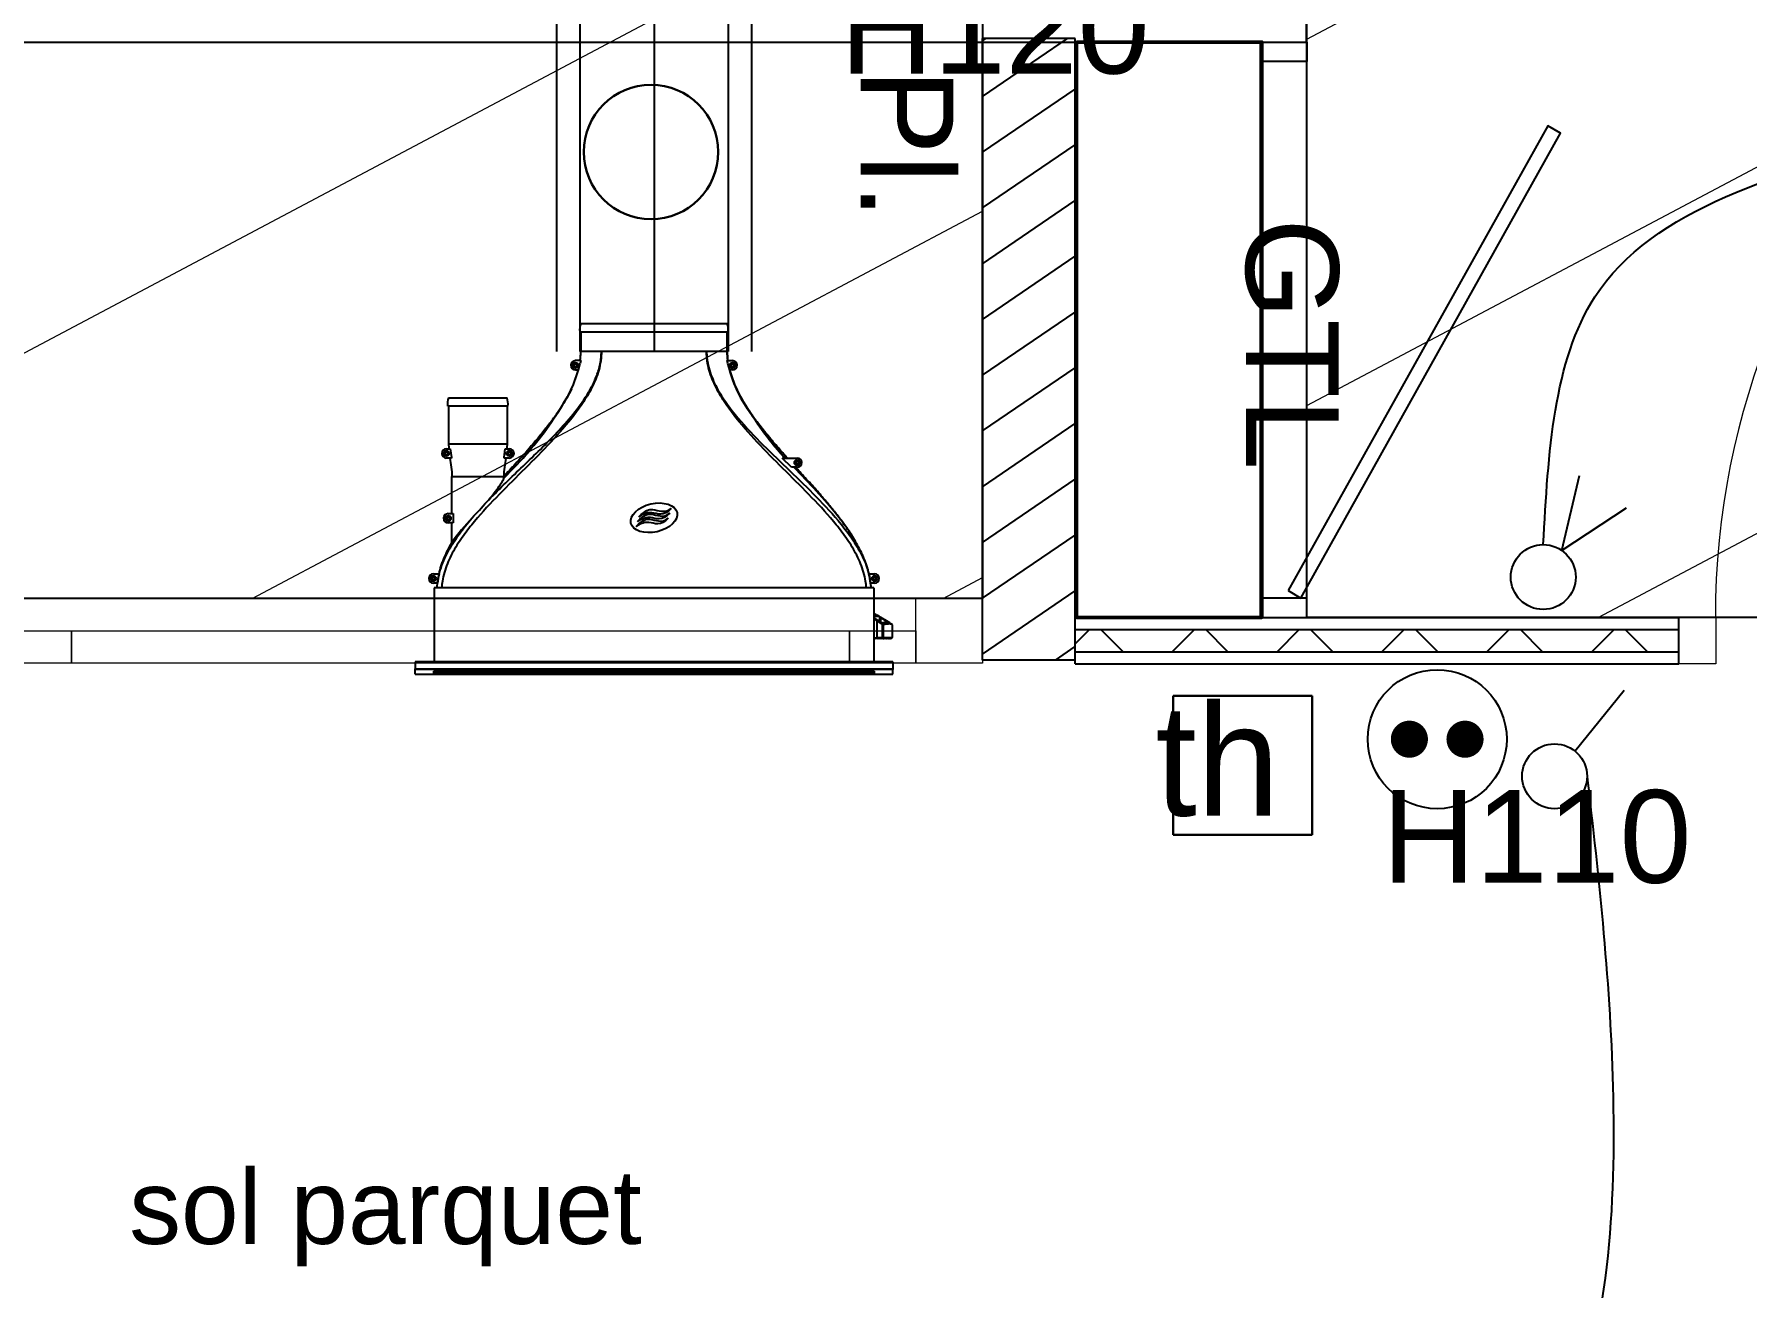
# Model space of a CAD drawing. Header units: millimetres. Extents: x 522027 to 600964, y -380282 to -298602.
# Drawn here: x 584084 to 585931, y -348273 to -346921 of the extents above; entities that cross this region are included whole.
import ezdxf

# ---------------------------------------------------------------- set-up
doc = ezdxf.new("R2010")
doc.units = ezdxf.units.MM
doc.set_wipeout_variables(frame=1)
doc.linetypes.add('Style de ligne -5', pattern=[0.20828, 0.069425, -0.138855])
for name, color, linetype in [('3-BAT C-Niveau -2', 7, 'Continuous'), ('prlm-CHAUFF', 4, 'Continuous'), ('prlm-ELEC-CFA', 1, 'Continuous')]:
    doc.layers.add(name, color=color, linetype=linetype)
doc.layers.add('faux plafond', color=9, linetype='Continuous', lineweight=15)
doc.layers.add('prlm-ELEC-CFO', color=1, linetype='Continuous', lineweight=25)
doc.styles.add('Arial', font='arial.ttf')
doc.styles.add('Geneva', font='arial.ttf')
doc.styles.add('Helvetica', font='arial.ttf')
doc.styles.add('prlm-elec-cfa', font='comic.ttf', dxfattribs={"height": 12})
doc.styles.get("Standard").update_dxf_attribs({"font": 'arial.ttf'})

# ---------------------------------------------------------------- blocks, each defined once
blk = doc.blocks.new('Groupe-28-1')
at = {"color": 7, "linetype": 'Style de ligne -5', "lineweight": 5, "flags": 128}
blk.add_lwpolyline([(16784.94, -46723.74), (16992.08, -46684.51), (16993.38, -46691.39), (16786.24, -46730.62)], close=True, dxfattribs=at)
at = {"color": 7, "linetype": 'Continuous', "lineweight": 18, "flags": 128}
for points in [[(16985.04, -46685.84), (16992.08, -46684.51), (16993.38, -46691.39), (16986.34, -46692.72)], [(16978.64, -46690.62), (16985.69, -46689.28), (16986.34, -46692.72), (16979.29, -46694.06)], [(16896.21, -46706.23), (16978.64, -46690.62), (16979.29, -46694.06), (16896.86, -46709.67)], [(16889.16, -46707.56), (16896.21, -46706.23), (16896.86, -46709.67), (16889.81, -46711)]]:
    blk.add_lwpolyline(points, close=True, dxfattribs=at)
blk = doc.blocks.new('Groupe-29-1')
at = {"color": 7, "linetype": 'Continuous', "lineweight": 9}
for p, q in [((17002.51, -46609.49), (16953.38, -46618.79)), ((16999.63, -46616.93), (16999.04, -46613.82)), ((17001.35, -46616.6), (17000.68, -46613.08)), ((16956.78, -46625.04), (16956.12, -46621.59)), ((16958.5, -46624.72), (16957.82, -46621.13))]:
    blk.add_line(p, q, dxfattribs=at)
at = {"color": 7, "linetype": 'Continuous', "lineweight": 9, "flags": 128}
for points in [[(17002.73, -46610.7), (16953.61, -46620), (16953.15, -46617.59), (17002.28, -46608.28)], [(17002.3, -46612.29), (17000.73, -46611.02), (16998.24, -46611.52), (16997.31, -46613.28), (16998.88, -46614.54), (17001.37, -46614.05)], [(16954.37, -46621.36), (16955.94, -46622.63), (16958.43, -46622.13), (16959.36, -46620.37), (16957.8, -46619.11), (16955.3, -46619.6)], [(16959.36, -46624.55), (16955.77, -46625.23), (16955.16, -46622), (16958.74, -46621.32)]]:
    blk.add_lwpolyline(points, close=True, dxfattribs=at)
at = {"color": 7, "linetype": 'Continuous', "lineweight": 13, "flags": 128}
blk.add_lwpolyline([(17002.21, -46616.44), (16998.7, -46617.1), (16998.1, -46613.91), (17001.6, -46613.25)], close=True, dxfattribs=at)
at = {"color": 7, "insert": (16973.17, -46602.35), "char_height": 7.993, "width": 24.9991, "attachment_point": 2, "rotation": 10.6809, "line_spacing_factor": 1.060906, "style": 'Geneva'}
blk.add_mtext('ss', dxfattribs=at)
blk = doc.blocks.new('xi.VV')
at = {"layer": 'prlm-ELEC-CFO', "color": 0}
blk.add_lwpolyline([(6.95, 3.42), (0.01, -1.13), (1.91, 6.95)], dxfattribs=at)
blk.add_circle((-2, -4), 3.5, dxfattribs=at)
blk = doc.blocks.new('xi.PCHD')
at = {"color": 0, "lineweight": 5}
blk.add_wipeout([(-7.5, -7.5), (7.5, -7.5), (7.5, 7.5), (-7.5, 7.5)], dxfattribs=at).dxf.layer = 'prlm-ELEC-CFO'
at = {"layer": 'prlm-ELEC-CFO', "color": 0, "linetype": 'ByBlock', "lineweight": 5, "const_width": 2}
for points in [[(-4, 0, 1), (-2, 0, 1)], [(2, 0, 1), (4, 0, 1)]]:
    blk.add_lwpolyline(points, format="xyb", close=True, dxfattribs=at)
at = {"layer": 'prlm-ELEC-CFO', "color": 0, "linetype": 'ByBlock', "lineweight": -2}
blk.add_circle((0, 0), 7.5, dxfattribs=at)
blk = doc.blocks.new('xi.SA')
at = {"layer": 'prlm-ELEC-CFO', "color": 0}
blk.add_lwpolyline([(0.2, -1.28), (5.5, 5.28)], dxfattribs=at)
blk.add_circle((-2, -4), 3.5, dxfattribs=at)

msp = doc.modelspace()

# ---------------------------------------------------------------- hatches: boundary and pattern name
h = msp.add_hatch()
h.set_pattern_fill('MURS MACONNERIE-2', color=256, scale=10, angle=-10.7236, style=0, pattern_type=2)
h.set_pattern_definition([(34.276399, (505201.977, 142745.115), (-23.42441, 44.173488), [])])
h.paths.add_polyline_path([(585106.2, -347596.4), (585206.2, -347596.4), (585206.2, -346925.9), (585106.2, -346925.9)])
h = msp.add_hatch()
h.set_pattern_fill('02_ISOLANT', color=256, scale=10, angle=-0.0007, style=0, pattern_type=2)
h.set_pattern_definition([(44.999324, (505019.33, 142779.7), (-56.567875, 56.56921), []), (134.999324, (505019.33, 142779.7), (56.56921, 56.567875), [])])
h.paths.add_polyline_path([(585206.2, -347563.4), (585206.2, -347587.4), (585857.2, -347587.4), (585857.2, -347563.4)])
at = {"layer": 'faux plafond'}
h = msp.add_hatch(dxfattribs=at)
h.set_pattern_fill('BA 13', color=256, scale=10, angle=-10.7236, style=0, pattern_type=2)
h.set_pattern_definition([(207.93621, (505019.33, 142779.7), (-142.2261, 319.79952), [])])
h.paths.add_polyline_path([(585456.2, -345130.6), (584126, -345130.5), (584125.4, -344230.6), (587117.2, -344229.1), (587117.2, -345045.6), (587445.8, -345045.6), (587445.7, -345719.2), (586768.4, -345719.2), (586768.2, -347550.5), (585456.2, -347550.5)])
h = msp.add_hatch(dxfattribs=at)
h.set_pattern_fill('BA 13', color=256, scale=10, angle=-10.7236, style=0, pattern_type=2)
h.set_pattern_definition([(207.93621, (505019.33, 142779.7), (-142.2261, 319.79952), [])])
h.paths.add_polyline_path([(585106.2, -346879.7), (585106.2, -347529.9), (583620.8, -347529.9), (583620.8, -350842.7), (582999, -350842.7), (582996.7, -346929.9), (583896.7, -346929.9), (583899, -345179.9), (585405.9, -345179.9), (585405.9, -346879.9)])

# ---------------------------------------------------------------- linework, layer by layer
for p, q in [((585455.9, -346929.9), (585455.9, -346426.7)), ((583000.5, -346929.9), (585455.9, -346929.9)), ((585106.2, -347596.4), (585106.2, -346925.9)), ((585206.2, -346925.9), (585106.2, -346925.9)), ((585106.2, -347596.4), (585106.2, -346925.9)), ((585206.2, -347596.4), (585206.2, -346925.9)), ((585206.2, -347596.4), (585206.2, -346925.9)), ((585206.2, -347550.4), (585857.2, -347550.4)), ((585206.2, -347550.4), (585857.2, -347550.4)), ((585206.2, -347600.4), (585206.2, -347550.4)), ((585206.2, -347563.4), (585857.2, -347563.4)), ((585206.2, -347563.4), (585857.2, -347563.4)), ((585857.2, -347600.4), (585857.2, -347550.4)), ((585206.2, -347596.4), (585106.2, -347596.4)), ((585206.2, -347587.4), (585857.2, -347587.4)), ((585206.2, -347587.4), (585857.2, -347587.4)), ((585206.2, -347600.4), (585857.2, -347600.4))]:
    msp.add_line(p, q)
at = {"ltscale": 50.8, "flags": 128}
msp.add_lwpolyline([(585456.2, -345130.6), (584126, -345130.5), (584125.4, -344230.6), (587117.2, -344229.1), (587117.2, -345045.6), (587445.8, -345045.6), (587445.7, -345719.2), (586768.4, -345719.2), (586768.2, -347550.5), (585456.2, -347550.5)], close=True, dxfattribs=at)
at = {"flags": 128}
for points in [[(585406.2, -347550.5), (585406.2, -346929.9), (585206.2, -346929.9), (585206.2, -347550.5)], [(585456.2, -346929.9), (585456.2, -346950.9), (585406.2, -346950.9), (585406.2, -346929.9)], [(585436.1, -347521.5), (585449.7, -347529.6), (585729.6, -347028), (585716, -347020.2)], [(585456.2, -347550.5), (585456.2, -347529.6), (585406.2, -347529.6), (585406.2, -347550.5)]]:
    msp.add_lwpolyline(points, close=True, dxfattribs=at)
at = {"color": 7, "linetype": 'Continuous', "lineweight": 13, "flags": 128}
msp.add_lwpolyline([(585857.2, -347550.4), (585897.2, -347550.4), (585897.2, -347600.4), (585857.2, -347600.4)], close=True, dxfattribs=at)
at = {"color": 7, "linetype": 'Continuous', "lineweight": 5}
msp.add_arc((586727.2, -347550.4), 830.5, 92.069, 179.9993, dxfattribs=at)
at = {"layer": '3-BAT C-Niveau -2', "ltscale": 50.8, "flags": 128}
msp.add_lwpolyline([(585106.2, -346879.7), (585106.2, -347529.9), (583620.8, -347529.9), (583620.8, -350842.7), (582999, -350842.7), (582996.7, -346929.9), (583896.7, -346929.9), (583899, -345179.9)], dxfattribs=at)
at = {"layer": 'prlm-CHAUFF'}
for p, q in [((584647, -345980), (584647, -347263.5)), ((584672, -346005), (584672, -347263.5)), ((584752, -346085), (584752, -347263.5)), ((584832, -346165), (584832, -347263.5)), ((584857, -346190), (584857, -347263.5))]:
    msp.add_line(p, q, dxfattribs=at)
at = {"layer": 'prlm-CHAUFF', "ltscale": 50}
for p, q in [((584673, -347233.5), (584831, -347233.5)), ((584672, -347242.5), (584832, -347242.5)), ((584673, -347242.5), (584673, -347263.5)), ((584673, -347263.5), (584673, -347242.5)), ((584831, -347242.5), (584831, -347263.5)), ((584831, -347263.5), (584831, -347242.5)), ((584695.3, -347263.5), (584673, -347263.5)), ((584808.7, -347263.5), (584695.3, -347263.5)), ((584831, -347263.5), (584808.7, -347263.5)), ((584665.8, -347279), (584665.8, -347278)), ((584665.8, -347278), (584666.9, -347278)), ((584666.9, -347279), (584665.8, -347279)), ((584666.9, -347276.9), (584667.9, -347276.9)), ((584666.9, -347278), (584666.9, -347276.9)), ((584666.9, -347280.1), (584666.9, -347279)), ((584667.9, -347280.1), (584666.9, -347280.1)), ((584672.9, -347273.5), (584667.4, -347273.5)), ((584667.4, -347283.5), (584670.4, -347283.5)), ((584667.9, -347276.9), (584667.9, -347278)), ((584667.9, -347278), (584669, -347278)), ((584669, -347279), (584667.9, -347279)), ((584667.9, -347279), (584667.9, -347280.1)), ((584669, -347278), (584669, -347279)), ((584670.4, -347283.5), (584672.4, -347276.7)), ((584672.9, -347273.5), (584672.4, -347276.7)), ((584831.5, -347276.7), (584831, -347273.5)), ((584831, -347273.5), (584836.6, -347273.5)), ((584833.6, -347283.5), (584831.5, -347276.7)), ((584836.6, -347283.5), (584833.6, -347283.5)), ((584835, -347279), (584835, -347278)), ((584835, -347278), (584836.1, -347278)), ((584836.1, -347279), (584835, -347279)), ((584836.1, -347276.9), (584837.1, -347276.9)), ((584836.1, -347278), (584836.1, -347276.9)), ((584836.1, -347280.1), (584836.1, -347279)), ((584837.1, -347280.1), (584836.1, -347280.1)), ((584837.1, -347276.9), (584837.1, -347278)), ((584837.1, -347278), (584838.1, -347278)), ((584838.1, -347279), (584837.1, -347279)), ((584837.1, -347279), (584837.1, -347280.1)), ((584838.1, -347278), (584838.1, -347279)), ((584843.2, -347308.3), (584842.8, -347308.3)), ((584594.5, -347322.5), (584529.5, -347322.5)), ((584530.5, -347313.5), (584593.5, -347313.5)), ((584530.5, -347322.5), (584530.5, -347363.5)), ((584530.5, -347322.5), (584530.5, -347363.5)), ((584593.5, -347322.5), (584593.5, -347363.5)), ((584593.5, -347322.5), (584593.5, -347363.5)), ((584657.9, -347313.7), (584657.9, -347313.7)), ((584846, -347313.7), (584845.8, -347313.7)), ((584593.5, -347363.5), (584530.5, -347363.5)), ((584526.4, -347373), (584527.5, -347373)), ((584526.4, -347374), (584526.4, -347373)), ((584527.5, -347374), (584526.4, -347374)), ((584527.5, -347371.9), (584528.5, -347371.9)), ((584527.5, -347373), (584527.5, -347371.9)), ((584527.5, -347375.1), (584527.5, -347374)), ((584528.5, -347375.1), (584527.5, -347375.1)), ((584528, -347368.5), (584532.3, -347368.5)), ((584533.5, -347378.5), (584528, -347378.5)), ((584528.5, -347371.9), (584528.5, -347373)), ((584528.5, -347373), (584529.5, -347373)), ((584529.5, -347374), (584528.5, -347374)), ((584528.5, -347374), (584528.5, -347375.1)), ((584529.5, -347373), (584529.5, -347374)), ((584532.3, -347368.5), (584533.5, -347377.9)), ((584533.5, -347377.9), (584533.5, -347378.5)), ((584590, -347400.1), (584610.7, -347378.5)), ((584610.7, -347378.5), (584590, -347400.1)), ((584590.5, -347377.9), (584591.6, -347368.5)), ((584590.5, -347378.5), (584590.5, -347377.9)), ((584596, -347378.5), (584590.5, -347378.5)), ((584591.6, -347368.5), (584596, -347368.5)), ((584594.4, -347374), (584594.4, -347373)), ((584594.4, -347373), (584595.5, -347373)), ((584595.5, -347374), (584594.4, -347374)), ((584595.5, -347371.9), (584596.5, -347371.9)), ((584595.5, -347373), (584595.5, -347371.9)), ((584595.5, -347375.1), (584595.5, -347374)), ((584596.5, -347375.1), (584595.5, -347375.1)), ((584596.5, -347371.9), (584596.5, -347373)), ((584596.5, -347373), (584597.5, -347373)), ((584596.5, -347374), (584596.5, -347375.1)), ((584597.5, -347374), (584596.5, -347374)), ((584597.5, -347373), (584597.5, -347374)), ((584900.2, -347388.5), (584890.2, -347378.5)), ((584890.2, -347378.5), (584906.4, -347378.5)), ((584905.9, -347381.9), (584906.9, -347381.9)), ((584905.9, -347383), (584905.9, -347381.9)), ((584906.9, -347381.9), (584906.9, -347383)), ((584534, -347398.5), (584590, -347398.5)), ((584534, -347438.5), (584534, -347398.5)), ((584534, -347438.5), (584534, -347398.5)), ((584590, -347400.1), (584590, -347398.5)), ((584590, -347400.1), (584590, -347398.5)), ((584906.4, -347388.5), (584900.2, -347388.5)), ((584904.8, -347384), (584904.8, -347383)), ((584904.8, -347383), (584905.9, -347383)), ((584905.9, -347384), (584904.8, -347384)), ((584905.9, -347385.1), (584905.9, -347384)), ((584906.9, -347385.1), (584905.9, -347385.1)), ((584906.9, -347383), (584907.9, -347383)), ((584906.9, -347384), (584906.9, -347385.1)), ((584907.9, -347384), (584906.9, -347384)), ((584907.9, -347383), (584907.9, -347384)), ((584528.4, -347444), (584528.4, -347443)), ((584528.4, -347443), (584529.5, -347443)), ((584529.5, -347444), (584528.4, -347444)), ((584529.5, -347441.9), (584530.5, -347441.9)), ((584529.5, -347443), (584529.5, -347441.9)), ((584529.5, -347445.1), (584529.5, -347444)), ((584530.5, -347445.1), (584529.5, -347445.1)), ((584530, -347438.5), (584535.5, -347438.5)), ((584535.5, -347448.5), (584530, -347448.5)), ((584530.5, -347441.9), (584530.5, -347443)), ((584530.5, -347443), (584531.5, -347443)), ((584530.5, -347444), (584530.5, -347445.1)), ((584531.5, -347444), (584530.5, -347444)), ((584531.5, -347443), (584531.5, -347444)), ((584534, -347469.7), (584534, -347448.5)), ((584534, -347469.7), (584534, -347448.5)), ((584535.5, -347438.5), (584535.5, -347448.5)), ((584512.4, -347509), (584512.4, -347508)), ((584512.4, -347508), (584513.5, -347508)), ((584513.5, -347509), (584512.4, -347509)), ((584513.5, -347506.9), (584514.5, -347506.9)), ((584513.5, -347508), (584513.5, -347506.9)), ((584513.5, -347510.1), (584513.5, -347509)), ((584514.5, -347510.1), (584513.5, -347510.1)), ((584514, -347503.5), (584520.1, -347503.5)), ((584514.5, -347506.9), (584514.5, -347508)), ((584514.5, -347508), (584515.5, -347508)), ((584514.5, -347509), (584514.5, -347510.1)), ((584515.5, -347509), (584514.5, -347509)), ((584515.5, -347508), (584515.5, -347509)), ((584983.8, -347503.5), (584990, -347503.5)), ((584988.4, -347509), (584988.4, -347508)), ((584988.4, -347508), (584989.5, -347508)), ((584989.5, -347509), (584988.4, -347509)), ((584989.5, -347506.9), (584990.5, -347506.9)), ((584989.5, -347508), (584989.5, -347506.9)), ((584989.5, -347510.1), (584989.5, -347509)), ((584990.5, -347510.1), (584989.5, -347510.1)), ((584990.5, -347506.9), (584990.5, -347508)), ((584990.5, -347508), (584991.5, -347508)), ((584990.5, -347509), (584990.5, -347510.1)), ((584991.5, -347509), (584990.5, -347509)), ((584991.5, -347508), (584991.5, -347509)), ((584518.4, -347513.5), (584514, -347513.5)), ((584989, -347518.5), (584515, -347518.5)), ((584515, -347518.5), (584515, -347598.5)), ((584518.4, -347514.3), (584518.4, -347513.5)), ((584990, -347513.5), (584985.5, -347513.5)), ((584985.6, -347514.3), (584985.6, -347513.5)), ((584989, -347518.5), (584989, -347598.5)), ((584993.8, -347553.8), (584989, -347550.4)), ((584992.6, -347554.3), (584989, -347551.9)), ((584992.6, -347572.5), (584992.6, -347554.3)), ((584998.4, -347558.1), (584992.6, -347554.3)), ((584994, -347553.9), (584993.8, -347553.8)), ((584997.3, -347556.1), (584994, -347553.9)), ((584995.5, -347549.9), (584995.3, -347549.6)), ((584995.5, -347554.9), (584995.5, -347549.9)), ((584995.5, -347549.9), (584995.5, -347550)), ((584996.1, -347550.6), (584996.3, -347550.2)), ((584996.1, -347550.6), (584996.1, -347555.2)), ((585002.1, -347554.1), (584996.1, -347550.6)), ((584996.3, -347550.2), (585002.4, -347553.8)), ((584998.4, -347558.1), (584999.1, -347558.4)), ((584998.4, -347572.5), (584998.4, -347558.1)), ((584999.1, -347558.4), (584999.1, -347572)), ((585002.4, -347553.8), (585002.1, -347554.1)), ((585002.1, -347556), (585002.1, -347554.1)), ((585002.2, -347554.3), (585002.1, -347554.1)), ((585002.5, -347553.9), (585002.2, -347554.3)), ((585002.2, -347554.3), (585002.2, -347556)), ((585004.8, -347556), (585002.2, -347554.3)), ((585002.4, -347553.8), (585002.5, -347553.9)), ((585002.5, -347553.9), (585005.9, -347556.1)), ((585009.1, -347572), (585009.1, -347558.4)), ((584989, -347572.5), (584992.6, -347572.5)), ((584989, -347572.8), (584989.3, -347572.5)), ((584989.9, -347572.5), (584990.8, -347573.4)), ((584990.8, -347573.4), (584991.7, -347572.5)), ((584992.4, -347572.5), (584993.3, -347573.4)), ((584998.3, -347572.5), (584992.6, -347572.5)), ((584993.3, -347573.4), (584994.2, -347572.5)), ((584993.8, -347572.9), (584994.3, -347573.4)), ((584994.3, -347573.4), (584995, -347572.7)), ((584994.7, -347572.5), (584995.6, -347573.4)), ((584995.6, -347573.4), (584996.5, -347572.5)), ((584996.2, -347572.8), (584996.8, -347573.4)), ((584996.8, -347573.4), (584997.5, -347572.7)), ((584997.4, -347572.5), (584998.3, -347573.4)), ((584998.3, -347572.5), (584998.4, -347572.5)), ((585008.6, -347572.5), (584998.3, -347572.5)), ((584998.3, -347573.4), (584999.2, -347572.5)), ((584999.1, -347572), (584998.4, -347572.5)), ((584999, -347572.7), (584999.7, -347573.4)), ((584999.1, -347572), (585009.1, -347572)), ((584999.2, -347572.5), (585000.1, -347573.4)), ((584999.7, -347573.4), (584999.9, -347573.1)), ((585000.1, -347573.4), (585001, -347572.5)), ((585001, -347572.6), (585001.8, -347573.4)), ((585001.8, -347573.4), (585002.7, -347572.5)), ((585002.1, -347573), (585002.5, -347573.4)), ((585002.5, -347572.7), (585003.3, -347573.4)), ((585002.5, -347573.4), (585002.9, -347573)), ((585003.3, -347573.4), (585004.2, -347572.5)), ((585003.9, -347572.8), (585004.5, -347573.4)), ((585004.5, -347573.4), (585005.4, -347572.5)), ((585004.7, -347573.2), (585004.9, -347573.4)), ((585004.9, -347573.4), (585005.2, -347573)), ((585005, -347572.9), (585005.6, -347573.4)), ((585005.6, -347573.4), (585006.5, -347572.5)), ((585006, -347573), (585006.4, -347573.4)), ((585006.4, -347573.4), (585007.3, -347572.5)), ((585006.7, -347573.1), (585007.1, -347573.4)), ((585007.1, -347573.4), (585008, -347572.5)), ((585007.3, -347573.2), (585007.5, -347573.4)), ((585007.5, -347573.4), (585008.4, -347572.5)), ((585009.1, -347572), (585008.6, -347572.5)), ((585008.6, -347572.5), (585008.6, -347572.5)), ((584494.5, -347598.5), (584494.5, -347605.8)), ((585009.5, -347598.5), (584494.5, -347598.5)), ((585009.5, -347598.5), (585009.5, -347605.8)), ((584494.5, -347606.6), (584494.5, -347605.8)), ((584494.5, -347605.8), (585009.5, -347605.8)), ((584494.5, -347611.5), (584494.5, -347606.6)), ((585009.5, -347606.6), (584494.5, -347606.6)), ((584494.5, -347611.5), (585009.5, -347611.5)), ((584989.5, -347608.4), (584514.5, -347608.4)), ((584514.5, -347609.1), (584514.5, -347608.4)), ((584516.5, -347608.4), (584514.5, -347609.1)), ((584514.5, -347609.1), (584989.5, -347609.1)), ((584989.5, -347609.6), (584514.5, -347609.6)), ((584514.5, -347610.1), (584514.5, -347609.6)), ((584516, -347609.6), (584514.5, -347610.1)), ((584514.5, -347610.1), (584989.5, -347610.1)), ((584989.5, -347610.5), (584514.5, -347610.5)), ((584514.5, -347610.8), (584514.5, -347610.5)), ((584515.6, -347610.5), (584514.5, -347610.8)), ((584514.5, -347610.8), (584989.5, -347610.8)), ((584989.5, -347611.1), (584514.5, -347611.1)), ((584514.5, -347611.3), (584514.5, -347611.1)), ((584515.1, -347611.1), (584514.5, -347611.3)), ((584514.5, -347611.3), (584989.5, -347611.3)), ((584989.5, -347611.4), (584514.5, -347611.4)), ((584514.5, -347611.5), (584514.5, -347611.4)), ((584514.7, -347611.4), (584514.5, -347611.5)), ((584514.5, -347611.5), (584989.5, -347611.5)), ((584989.5, -347609.1), (584987.5, -347608.4)), ((584989.5, -347610.1), (584987.9, -347609.6)), ((584989.5, -347610.8), (584988.4, -347610.5)), ((584989.5, -347611.3), (584988.8, -347611.1)), ((584989.5, -347611.5), (584989.3, -347611.4)), ((584989.5, -347608.4), (584989.5, -347609.1)), ((584989.5, -347609.6), (584989.5, -347610.1)), ((584989.5, -347610.5), (584989.5, -347610.8)), ((584989.5, -347611.1), (584989.5, -347611.3)), ((584989.5, -347611.4), (584989.5, -347611.5)), ((585009.5, -347605.8), (585009.5, -347606.6)), ((585009.5, -347611.5), (585009.5, -347606.6))]:
    msp.add_line(p, q, dxfattribs=at)
for centre, radius in [((584667.4, -347278.5), 3), ((584667.4, -347278.5), 2.5), ((584836.6, -347278.5), 3), ((584836.6, -347278.5), 2.5), ((584528, -347373.5), 3), ((584528, -347373.5), 2.5), ((584596, -347373.5), 3), ((584596, -347373.5), 2.5), ((584906.4, -347383.5), 3), ((584906.4, -347383.5), 2.5), ((584530, -347443.5), 3), ((584530, -347443.5), 2.5), ((584514, -347508.5), 3), ((584514, -347508.5), 2.5), ((584990, -347508.5), 3), ((584990, -347508.5), 2.5)]:
    msp.add_circle(centre, radius, dxfattribs=at)
for centre, radius, start, end in [((584691.8, -347240.1), 20, 160.5755, 186.7441), ((584691.8, -347240.1), 20, 160.5755, 186.7441), ((584812.1, -347240.1), 20, 353.2559, 19.4245), ((584812.1, -347240.1), 20, 353.2559, 19.4245), ((584595.3, -347263.4), 77.7, 352.5456, 359.9423), ((584594.8, -347263.4), 78.2, 352.5763, 359.9264), ((584601.3, -347263.6), 71.7, 352.0923, 353.5448), ((584601.3, -347263.6), 71.7, 353.9053, 0.1157), ((584903.1, -347263.6), 72.5, 179.9215, 187.8382), ((584908.7, -347263.4), 77.7, 180.0577, 187.4544), ((584909.2, -347263.4), 78.2, 180.0736, 187.4237), ((584556.8, -347253.8), 117.4, 332.3321, 345.441), ((584560.4, -347255.2), 113.5, 332.1374, 345.6929), ((584667.4, -347278.5), 5, 90, 270), ((584963, -347248.7), 134.3, 192.9954, 216.0824), ((584943.5, -347255.2), 113.5, 194.4106, 207.8626), ((584836.6, -347278.5), 5, 270, 90), ((584482.8, -347216.8), 200.1, 331.0483, 332.7983), ((584482.8, -347216.8), 200.1, 331.0482, 332.7982), ((585021.2, -347216.8), 200.1, 207.2018, 208.9518), ((584549.3, -347320.1), 20, 160.5755, 186.7441), ((584549.3, -347320.1), 20, 160.5755, 186.7441), ((584574.6, -347320.1), 20, 353.2559, 19.4245), ((584574.6, -347320.1), 20, 353.2559, 19.4245), ((584320.6, -347117.9), 390, 319.3887, 329.86), ((584320.6, -347117.9), 390, 319.3887, 329.8601), ((585183.3, -347117.9), 390, 210.1399, 220.6113), ((585183.3, -347117.9), 390, 212.5506, 220.6113), ((584528, -347373.5), 5, 90, 270), ((584596, -347373.5), 5, 270, 90), ((584526.9, -347297.5), 116.6, 315.9701, 320.4245), ((584524.4, -347295.2), 119.9, 316.0326, 320.3619), ((584977.1, -347297.5), 116.6, 219.5755, 224.0299), ((584979.6, -347295.2), 119.9, 219.6381, 223.9674), ((584906.4, -347383.5), 5, 270, 90), ((584304.5, -347198), 351, 315.7111, 319.5265), ((584530, -347443.5), 5, 90, 270), ((584727.1, -347606.2), 236.5, 136.4099, 144.7501), ((584514, -347508.5), 5, 90, 270), ((584637.8, -347532.1), 121.2, 163.7263, 166.3852), ((584990, -347508.5), 5, 270, 90), ((584928.4, -347670.8), 138.5, 61.9182, 64.0515), ((584929.6, -347667.3), 134.3, 62.115, 63.7632), ((584934.8, -347658.9), 125, 61.3177, 61.5903), ((584999.5, -347543.9), 7.03, 233.033, 242.9325), ((584999.2, -347547.4), 4.48, 214.6713, 225.4982), ((585010.8, -347549.3), 8.36, 234.1326, 239.2425), ((584934.8, -347658.9), 125, 53.7494, 55.0637)]:
    msp.add_arc(centre, radius, start, end, dxfattribs=at)
msp.add_ellipse((584752, -347443), major_axis=(24.9, 5.7), ratio=0.600775, dxfattribs=at)
for points, knots in [([(584695.3, -347263.5), (584695.3, -347265.2), (584695.2, -347266.9), (584694.9, -347270.3), (584694.8, -347272), (584694, -347277), (584693.3, -347280.3), (584691.5, -347286.9), (584690.4, -347290.1), (584687.9, -347296.4), (584686.5, -347299.5), (584682, -347308.5), (584678.5, -347314.2), (584671.2, -347325.1), (584667.3, -347330.4), (584655.1, -347345.8), (584646.3, -347355.5), (584628.1, -347374.6), (584618.8, -347383.9), (584600.1, -347402.5), (584590.8, -347411.8), (584572.5, -347430.8), (584563.6, -347440.4), (584551.2, -347455.7), (584547.2, -347461), (584541.7, -347469.1), (584539.9, -347471.9), (584536.4, -347477.6), (584534.8, -347480.5), (584530.3, -347489.3), (584527.7, -347495.4), (584525, -347504.9), (584524.3, -347508.1), (584523.4, -347513.8), (584523.2, -347516.1), (584523, -347518.5)], [0, 0, 0, 0, 0.015625, 0.015625, 0.03125, 0.03125, 0.0625, 0.0625, 0.09375, 0.09375, 0.125, 0.125, 0.1875, 0.1875, 0.25, 0.25, 0.375, 0.375, 0.5, 0.5, 0.625, 0.625, 0.75, 0.75, 0.8125, 0.8125, 0.84375, 0.84375, 0.875, 0.875, 0.9375, 0.9375, 0.96875, 0.96875, 0.9907189, 0.9907189, 0.9907189, 0.9907189]), ([(584571.6, -347425.9), (584583.5, -347413.4), (584596, -347401.4), (584621, -347377.5), (584633.5, -347365.5), (584651.3, -347346.8), (584657.1, -347340.4), (584668.1, -347327.2), (584673.3, -347320.3), (584680.4, -347309.4), (584682.7, -347305.6), (584686.8, -347297.8), (584688.6, -347293.7), (584691.8, -347285.4), (584693, -347281.1), (584694.4, -347274.6), (584694.7, -347272.4), (584695, -347269), (584695.1, -347267.9), (584695.2, -347265.7), (584695.3, -347264.6), (584695.3, -347263.5)], [0, 0, 0, 0, 0.25, 0.25, 0.5, 0.5, 0.625, 0.625, 0.75, 0.75, 0.8125, 0.8125, 0.875, 0.875, 0.9375, 0.9375, 0.96875, 0.96875, 0.984375, 0.984375, 1, 1, 1, 1]), ([(584808.7, -347263.5), (584808.7, -347265.2), (584808.8, -347266.9), (584809, -347270.3), (584809.2, -347272), (584810, -347277.1), (584810.8, -347280.5), (584812.8, -347287.1), (584814, -347290.3), (584816.6, -347296.6), (584818.1, -347299.7), (584823, -347308.6), (584826.6, -347314.3), (584834.3, -347325.1), (584838.4, -347330.3), (584851.3, -347345.5), (584860.4, -347355.1), (584879.2, -347373.9), (584888.8, -347383.1), (584908.1, -347401.6), (584917.6, -347410.8), (584936.3, -347429.8), (584945.3, -347439.5), (584957.9, -347454.9), (584961.9, -347460.2), (584967.5, -347468.5), (584969.3, -347471.3), (584972.7, -347477), (584974.4, -347480), (584978.9, -347489), (584981.4, -347495.1), (584984, -347504.7), (584984.7, -347508), (584985.6, -347513.7), (584985.8, -347516.1), (584985.9, -347518.5)], [0, 0, 0, 0, 0.015625, 0.015625, 0.03125, 0.03125, 0.0625, 0.0625, 0.09375, 0.09375, 0.125, 0.125, 0.1875, 0.1875, 0.25, 0.25, 0.375, 0.375, 0.5, 0.5, 0.625, 0.625, 0.75, 0.75, 0.8125, 0.8125, 0.84375, 0.84375, 0.875, 0.875, 0.9375, 0.9375, 0.96875, 0.96875, 0.9908046, 0.9908046, 0.9908046, 0.9908046]), ([(584980.9, -347518.5), (584980.8, -347516.1), (584980.6, -347513.8), (584979.7, -347508.1), (584979, -347504.9), (584976.2, -347495.4), (584973.7, -347489.3), (584969.1, -347480.5), (584967.5, -347477.5), (584964.1, -347471.9), (584962.3, -347469.1), (584956.7, -347461), (584952.7, -347455.7), (584940.4, -347440.4), (584931.5, -347430.8), (584913.2, -347411.8), (584903.8, -347402.5), (584885.1, -347383.9), (584875.8, -347374.6), (584857.7, -347355.5), (584848.9, -347345.8), (584836.7, -347330.4), (584832.7, -347325.1), (584825.4, -347314.2), (584822, -347308.5), (584817.5, -347299.5), (584816.1, -347296.4), (584813.6, -347290.1), (584812.5, -347286.9), (584810.6, -347280.3), (584809.9, -347277), (584809.2, -347271.9), (584809, -347270.3), (584808.7, -347266.9), (584808.7, -347265.2), (584808.7, -347263.5)], [0.0092808, 0.0092808, 0.0092808, 0.0092808, 0.03125, 0.03125, 0.0625, 0.0625, 0.125, 0.125, 0.15625, 0.15625, 0.1875, 0.1875, 0.25, 0.25, 0.375, 0.375, 0.5, 0.5, 0.625, 0.625, 0.75, 0.75, 0.8125, 0.8125, 0.875, 0.875, 0.90625, 0.90625, 0.9375, 0.9375, 0.96875, 0.96875, 0.984375, 0.984375, 1, 1, 1, 1]), ([(584663, -347303.9), (584661.4, -347307.3), (584657.7, -347314.4), (584651.2, -347324.9), (584643.7, -347335.8), (584635.4, -347346.6), (584626.6, -347357.4), (584615.5, -347370.4), (584603.4, -347383.9), (584593.9, -347394.2), (584590, -347398.5)], [0.1568082, 0.1568082, 0.1568082, 0.1568082, 0.2305418, 0.3149874, 0.4025619, 0.4929385, 0.5856877, 0.6803551, 0.8317746, 0.9509578, 0.9509578, 0.9509578, 0.9509578]), ([(584895.8, -347378.5), (584892.6, -347374.9), (584885.6, -347367.1), (584875.2, -347354.9), (584865.7, -347343.1), (584857.8, -347332.3), (584851.3, -347322.6), (584845.7, -347313.3), (584842.5, -347307), (584841.1, -347304.1)], [0.5730592, 0.5730592, 0.5730592, 0.5730592, 0.626259, 0.6884084, 0.7489718, 0.7930827, 0.8358988, 0.8773199, 0.9123747, 0.9123747, 0.9123747, 0.9123747]), ([(584571.6, -347425.9), (584573.9, -347423.2), (584576.1, -347420.6), (584580.3, -347415.5), (584582.2, -347413), (584585.6, -347408.2), (584587.1, -347406), (584588.7, -347403.1), (584589.2, -347402.3), (584589.8, -347400.9), (584590, -347400.4), (584590, -347400.1)], [0, 0, 0, 0, 0.25, 0.25, 0.5, 0.5, 0.75, 0.75, 0.875, 0.875, 1, 1, 1, 1]), ([(584983.9, -347503.5), (584983.2, -347500.6), (584982.4, -347497.8), (584980.6, -347492.1), (584979.5, -347489.3), (584976.1, -347481), (584973.4, -347475.8), (584967.6, -347465.5), (584964.4, -347460.5), (584957.7, -347450.8), (584954.1, -347446), (584943.1, -347432), (584935.3, -347423.1), (584919.3, -347405.6), (584911.1, -347397), (584902.9, -347388.5)], [0, 0, 0, 0, 0.0625, 0.0625, 0.125, 0.125, 0.25, 0.25, 0.375, 0.375, 0.5, 0.5, 0.75, 0.75, 1, 1, 1, 1]), ([(584966, -347463), (584965, -347461.4), (584961.8, -347456.5), (584956, -347448.3), (584948.6, -347438.6), (584940.7, -347428.9), (584931.5, -347418.1), (584921, -347406.3), (584911.7, -347396.1), (584906.3, -347390.1), (584904.8, -347388.5)], [0.1694223, 0.1694223, 0.1694223, 0.1694223, 0.1906001, 0.2339285, 0.2787061, 0.3247019, 0.3716424, 0.4351709, 0.4991397, 0.523565, 0.523565, 0.523565, 0.523565]), ([(584735.7, -347441.8), (584743, -347434.6), (584746.7, -347433.6), (584750.6, -347434), (584756.7, -347434.7), (584763.2, -347438.7), (584770.5, -347433)], [0, 0, 0, 0, 0.389075, 0.389075, 0.389075, 1, 1, 1, 1]), ([(584518, -347518.5), (584518.2, -347515.7), (584518.5, -347513), (584519.5, -347506.6), (584520.3, -347503), (584523.6, -347492.4), (584526.6, -347485.6), (584533.7, -347472.5), (584537.8, -347466.3), (584546.4, -347454.4), (584551, -347448.7), (584555.8, -347443.1)], [0.0331631, 0.0331631, 0.0331631, 0.0331631, 0.125, 0.125, 0.25, 0.25, 0.5, 0.5, 0.75, 0.75, 1, 1, 1, 1]), ([(584732.6, -347452.2), (584739.8, -347445), (584743.6, -347444.1), (584747.5, -347444.5), (584753.6, -347445.1), (584760.1, -347449.2), (584767.4, -347443.4)], [0, 0, 0, 0, 0.389075, 0.389075, 0.389075, 1, 1, 1, 1]), ([(584520.1, -347503.5), (584520.8, -347500.5), (584521.6, -347497.6), (584523, -347493.2), (584523.5, -347491.8), (584524.6, -347488.9), (584525.2, -347487.5), (584527, -347483.2), (584528.3, -347480.5), (584531, -347475), (584532.5, -347472.3), (584534, -347469.7)], [0, 0, 0, 0, 0.25, 0.25, 0.375, 0.375, 0.5, 0.5, 0.75, 0.75, 1, 1, 1, 1]), ([(584534, -347469.7), (584532.4, -347472.5), (584530.8, -347475.3), (584528, -347481.1), (584526.6, -347484), (584524.2, -347490), (584523.1, -347493), (584521.9, -347496.8), (584521.7, -347497.5), (584521.5, -347498.2)], [0, 0, 0, 0, 0.25, 0.25, 0.5, 0.5, 0.75, 0.75, 0.8062429, 0.8062429, 0.8062429, 0.8062429]), ([(584994.3, -347548.9), (584994.3, -347548.9), (584994.2, -347548.9), (584994.1, -347548.8), (584994, -347548.8), (584993.9, -347548.7), (584993.7, -347548.7), (584993.6, -347548.7), (584993.4, -347548.7), (584993.3, -347548.6), (584993.1, -347548.6), (584992.9, -347548.6), (584992.7, -347548.6), (584992.5, -347548.6), (584992.2, -347548.6), (584991.7, -347548.6), (584991.3, -347548.7), (584990.8, -347548.7), (584990.3, -347548.8), (584989.8, -347548.9), (584989.4, -347549), (584989.1, -347549), (584989, -347549)], [0.1059402, 0.1059402, 0.1059402, 0.1059402, 0.1359504, 0.1694868, 0.202886, 0.2361704, 0.2693627, 0.3024859, 0.3355633, 0.3686184, 0.401675, 0.434757, 0.4678887, 0.5010941, 0.5629781, 0.6246926, 0.6863942, 0.7482374, 0.8103737, 0.8729511, 0.9361135, 0.9654522, 0.9654522, 0.9654522, 0.9654522]), ([(584989, -347549.4), (584989, -347549.4), (584989.2, -347549.4), (584989.4, -347549.3), (584989.7, -347549.3), (584990, -347549.2), (584990.3, -347549.2), (584990.6, -347549.1), (584990.9, -347549.1), (584991.2, -347549), (584991.4, -347549), (584991.7, -347549), (584991.9, -347548.9), (584992.2, -347548.9), (584992.4, -347548.9), (584992.6, -347548.9), (584992.8, -347548.9), (584993.1, -347548.9), (584993.4, -347548.9), (584993.7, -347548.9), (584994, -347548.9), (584994.3, -347549), (584994.6, -347549.1), (584994.8, -347549.2), (584995, -347549.3), (584995.2, -347549.4), (584995.2, -347549.5), (584995.3, -347549.6)], [0.053874, 0.053874, 0.053874, 0.053874, 0.0607104, 0.0907643, 0.1206402, 0.1503557, 0.1799287, 0.2093776, 0.238721, 0.2679778, 0.2971672, 0.3263086, 0.3554219, 0.3845269, 0.4136437, 0.4427926, 0.4719939, 0.5012681, 0.5562327, 0.6110034, 0.6657154, 0.7205017, 0.7754929, 0.8308166, 0.8865967, 0.9429527, 1, 1, 1, 1]), ([(584995.5, -347549.9), (584995.5, -347549.9), (584995.5, -347549.9), (584995.4, -347549.8), (584995.3, -347549.7), (584995.2, -347549.7), (584995.1, -347549.6), (584995, -347549.5), (584994.9, -347549.5), (584994.7, -347549.5), (584994.6, -347549.4), (584994.5, -347549.4), (584994.3, -347549.3), (584994.2, -347549.3), (584994, -347549.3), (584993.8, -347549.3), (584993.6, -347549.3), (584993.4, -347549.3), (584993.2, -347549.3), (584992.9, -347549.3), (584992.4, -347549.3), (584992, -347549.3), (584991.5, -347549.4), (584991, -347549.5), (584990.5, -347549.6), (584989.9, -347549.7), (584989.4, -347549.8), (584989.1, -347549.8), (584989, -347549.9)], [0, 0, 0, 0, 0.0300773, 0.0600539, 0.0899314, 0.1197114, 0.1493956, 0.1789856, 0.2084831, 0.2378898, 0.2672073, 0.2964374, 0.3255817, 0.3546421, 0.3836203, 0.4125181, 0.4413372, 0.4700795, 0.4987468, 0.5532579, 0.6080368, 0.6630958, 0.7184471, 0.7741027, 0.8300742, 0.8863734, 0.9430116, 0.9677174, 0.9677174, 0.9677174, 0.9677174]), ([(584998.5, -347556.5), (584998.4, -347556.5), (584998.4, -347556.5), (584998.4, -347556.5), (584998.3, -347556.5), (584998.2, -347556.5), (584998.2, -347556.5), (584998.1, -347556.4), (584998, -347556.4), (584997.9, -347556.4), (584997.7, -347556.3), (584997.5, -347556.2), (584997.4, -347556.1), (584997.3, -347556.1)], [0, 0, 0, 0, 0.061789, 0.122374, 0.182441, 0.242697, 0.303842, 0.366548, 0.43144, 0.49908, 0.668346, 0.832646, 1, 1, 1, 1]), ([(585006.4, -347556.4), (585006.4, -347556.4), (585006.3, -347556.3), (585006.2, -347556.3), (585006.1, -347556.2), (585006, -347556.2), (585005.8, -347556.1), (585005.7, -347556.1), (585005.5, -347556), (585005.4, -347556), (585005.2, -347556), (585005, -347555.9), (585004.8, -347555.9), (585004.6, -347555.9), (585004.4, -347555.9), (585004.2, -347555.9), (585004, -347555.9), (585003.7, -347555.9), (585003.3, -347555.9), (585002.8, -347555.9), (585002.3, -347555.9), (585001.7, -347556), (585001.1, -347556), (585000.5, -347556.1), (584999.9, -347556.2), (584999.2, -347556.3), (584998.7, -347556.4), (584998.5, -347556.5)], [0.0304712, 0.0304712, 0.0304712, 0.0304712, 0.0599457, 0.0897682, 0.1195016, 0.1491541, 0.1787343, 0.2082505, 0.2377114, 0.2671256, 0.2965018, 0.3258487, 0.355175, 0.3844897, 0.4138015, 0.4431194, 0.4724522, 0.5018089, 0.5568669, 0.611863, 0.6668562, 0.7219052, 0.7770682, 0.8324028, 0.8879658, 0.9438132, 1, 1, 1, 1]), ([(585009.1, -347558.4), (585008.9, -347558.1), (585008.5, -347557.9), (585007.5, -347557.6), (585006.8, -347557.5), (585005.5, -347557.5), (585005.1, -347557.5), (585004.1, -347557.6), (585003.5, -347557.6), (585001.8, -347557.8), (585000.5, -347558.1), (584999.1, -347558.4)], [0, 0, 0, 0, 0.25, 0.25, 0.5, 0.5, 0.625, 0.625, 0.75, 0.75, 1, 1, 1, 1])]:
    msp.add_open_spline(points, degree=3, knots=knots, dxfattribs=at)
for points in [[(584530.5, -347363.5), (584530.5, -347365.2), (584530.5, -347366.8), (584530.7, -347368.5)], [(584530.5, -347363.5), (584530.5, -347365.2), (584530.5, -347366.8), (584530.7, -347368.5)], [(584593.5, -347363.5), (584593.5, -347365.2), (584593.4, -347366.8), (584593.3, -347368.5)], [(584593.5, -347363.5), (584593.5, -347365.2), (584593.4, -347366.8), (584593.3, -347368.5)], [(584531.9, -347378.5), (584532.8, -347385.2), (584534, -347391.8), (584534, -347398.5)], [(584531.9, -347378.5), (584532.8, -347385.2), (584534, -347391.8), (584534, -347398.5)], [(584592.1, -347378.5), (584591.1, -347385.2), (584590, -347391.8), (584590, -347398.5)], [(584592.1, -347378.5), (584591.1, -347385.2), (584590, -347391.8), (584590, -347398.5)], [(584749.6, -347437.6), (584745.7, -347437.2), (584741.9, -347438.2), (584735.7, -347441.8)], [(584769, -347438.1), (584760.7, -347447.4), (584754.2, -347443.4), (584748.1, -347442.7)], [(584749, -347439.2), (584755.2, -347439.8), (584761.6, -347443.8), (584769, -347438.1)], [(584770.5, -347433), (584762.3, -347442.3), (584755.8, -347438.3), (584749.6, -347437.6)], [(584746.5, -347448.1), (584742.6, -347447.6), (584738.8, -347448.6), (584732.6, -347452.2)], [(584734.2, -347446.9), (584741.4, -347439.7), (584745.1, -347438.7), (584749, -347439.2)], [(584748.1, -347442.7), (584744.2, -347442.3), (584740.4, -347443.3), (584734.2, -347446.9)], [(584767.4, -347443.4), (584759.2, -347452.8), (584752.7, -347448.7), (584746.5, -347448.1)], [(584520.1, -347503.5), (584519.3, -347506.8), (584518.8, -347510.1), (584518.4, -347513.5)], [(584985.5, -347513.5), (584985.2, -347510.1), (584984.6, -347506.8), (584983.8, -347503.5)]]:
    msp.add_open_spline(points, degree=3, dxfattribs=at)
at = {"layer": 'prlm-ELEC-CFA', "lineweight": 30}
for p, q in [((585311.8, -347635.1), (585461.8, -347635.1)), ((585311.8, -347785.1), (585311.8, -347635.1)), ((585461.8, -347635.1), (585461.8, -347785.1)), ((585461.8, -347785.1), (585311.8, -347785.1))]:
    msp.add_line(p, q, dxfattribs=at)
at = {"layer": 'prlm-ELEC-CFO'}
for points in [[(585206.2, -346929.9), (585406.2, -346929.9), (585406.2, -347550.4), (585206.2, -347550.4)], [(585207.7, -346929.9), (585407.7, -346929.9), (585407.7, -347550.4), (585207.7, -347550.4)], [(585207.7, -346929.9), (585407.7, -346929.9), (585407.7, -347550.4), (585207.7, -347550.4)]]:
    msp.add_lwpolyline(points, close=True, dxfattribs=at)
at = {"layer": 'prlm-ELEC-CFO', "lineweight": 50}
msp.add_lwpolyline([(585207.7, -346929.9), (585407.7, -346929.9), (585407.7, -347550.4), (585207.7, -347550.4)], close=True, dxfattribs=at)
at = {"layer": 'prlm-ELEC-CFO', "lineweight": 30}
msp.add_circle((584748.8, -347048.4), 72.5, dxfattribs=at)
at = {"layer": 'prlm-ELEC-CFO'}
msp.add_spline([(585711.1, -347471.9), (585766.8, -347204.7), (586105.2, -347032.7)], degree=3, dxfattribs=at)

# ---------------------------------------------------------------- block references
at = {"xscale": 10, "yscale": 10, "zscale": 10, "rotation": 349.2763985886067}
for name in ['Groupe-29-1', 'Groupe-28-1']:
    msp.add_blockref(name, (505019.3, 142779.7), dxfattribs=at)
at = {"layer": 'prlm-ELEC-CFO', "xscale": 10, "yscale": 10, "zscale": 10}
msp.add_blockref('xi.VV', (585731.1, -347466.9), dxfattribs=at)

# ---------------------------------------------------------------- texts
at = {"char_height": 100, "attachment_point": 1, "rotation": 270, "line_spacing_factor": 0.834288, "style": 'Arial'}
for s, insert in [('Pl.', (585075, -346958.1)), ('GTL', (585490.4, -347119.9))]:
    msp.add_mtext(s, dxfattribs=dict(at, insert=insert))
at = {"color": 7, "insert": (584462.4, -348146.2), "char_height": 80, "attachment_point": 2, "rotation": 360, "line_spacing_factor": 0.834288, "style": 'Helvetica'}
msp.add_mtext('sol parquet', dxfattribs=at)
at = {"layer": 'prlm-ELEC-CFA', "lineweight": 30, "style": 'prlm-elec-cfa'}
msp.add_text('th', height=120, dxfattribs=at).set_placement((585292.8, -347764.4))
at = {"layer": 'prlm-ELEC-CFO', "lineweight": 25}
msp.add_text('H120', height=100, dxfattribs=at).set_placement((584952.6, -346963.8))

# ---------------------------------------------------------------- next in the draw order: block references
at = {"layer": 'prlm-ELEC-CFO', "xscale": 10, "yscale": 10, "zscale": 10}
msp.add_blockref('xi.PCHD', (585596.7, -347681.8), dxfattribs=at)

# ---------------------------------------------------------------- next in the draw order: linework, layer by layer
at = {"layer": 'prlm-ELEC-CFO'}
msp.add_spline([(585758.1, -347718.5), (585786.4, -348068.1), (585729.5, -348441.8), (585100.9, -348863.3)], degree=3, dxfattribs=at)

# ---------------------------------------------------------------- next in the draw order: block references
at = {"layer": 'prlm-ELEC-CFO', "xscale": 10, "yscale": 10, "zscale": 10}
msp.add_blockref('xi.SA', (585743.3, -347681.8), dxfattribs=at)

# ---------------------------------------------------------------- next in the draw order: texts
at = {"layer": 'prlm-ELEC-CFO', "style": 'Arial'}
msp.add_text('H110', height=100, dxfattribs=at).set_placement((585537.1, -347836.7))

doc.saveas('drawing.dxf')
